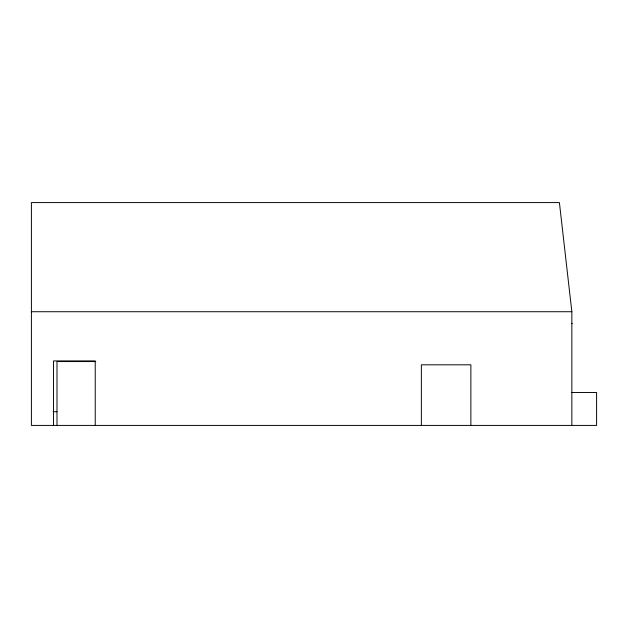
<?xml version="1.0" encoding="UTF-8"?>
<svg xmlns="http://www.w3.org/2000/svg" width="628" height="628" viewBox="0 0 628 628"><rect width="100%" height="100%" fill="white"/><g stroke="black" fill="none" stroke-linecap="round" stroke-linejoin="round"><path stroke-width="0.94" d="M31.4 311.724L571.841 311.724L571.841 425.415M571.841 323.561L572.296 323.561M95.786 361.563L56.991 361.563L56.991 425.415M571.841 392.508L596.6 392.508L596.6 425.415L31.4 425.415L31.4 202.585L559.407 202.585L571.841 311.724M53.097 411.733L56.991 411.733M470.874 425.415L470.874 364.821L421.357 364.821L421.357 425.415M95.228 425.415L95.228 360.912L53.529 360.912L53.529 425.415"/></g></svg>
